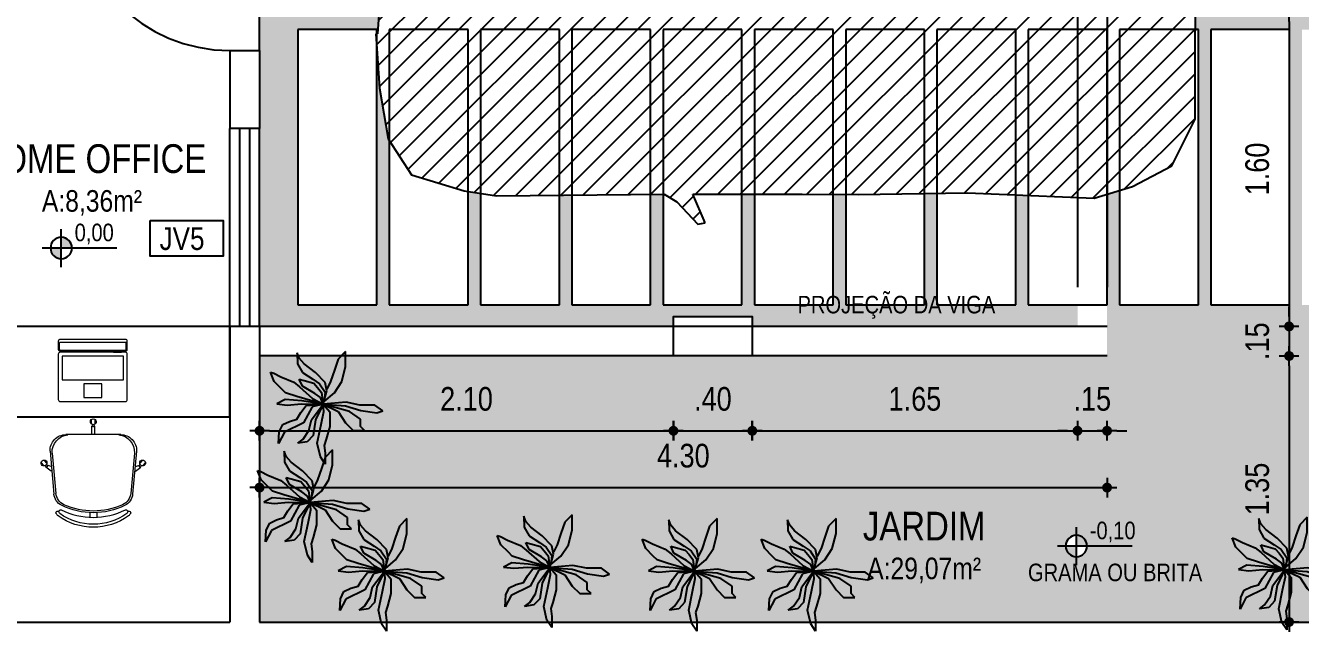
# Model space of a CAD drawing. Header units: millimetres. Extents: x 3955 to 10567, y -112 to 1797.
# Drawn here: x 5277.78 to 5284.25, y 912.39 to 915.49 of the extents above; entities that cross this region are included whole.
import ezdxf
from ezdxf.enums import TextEntityAlignment as Align

# ---------------------------------------------------------------- set-up
doc = ezdxf.new("R2010")
doc.units = ezdxf.units.MM
doc.header["$LTSCALE"] = 20
doc.linetypes.add('DASHDOT2', pattern=[0.5, 0.25, -0.125, 0, -0.125])
doc.linetypes.add('HIDDEN2', pattern=[0.1875, 0.125, -0.0625])
for name, color, linetype in [('COTA', 7, 'Continuous'), ('DIVERSOS', 1, 'Continuous'), ('E-hatch', 8, 'Continuous'), ('E-txt-g', 3, 'Continuous'), ('LAYER1', 2, 'Continuous'), ('LAYER7', 4, 'Continuous'), ('PAREDE', 5, 'Continuous'), ('pergolado', 8, 'Continuous'), ('URBANIZACAO', 20, 'Continuous')]:
    doc.layers.add(name, color=color, linetype=linetype)
doc.layers.add('E-Lay-9', color=9, linetype='Continuous', lineweight=9)
doc.layers.add('E-Txt-W', color=7, linetype='Continuous', lineweight=20)
doc.styles.add('F2', font='ARIALN.TTF')
doc.styles.add('REG60', font='romans.shx', dxfattribs={"width": 0.8, "height": 0.15})
doc.styles.add('REG80', font='romans.shx', dxfattribs={"width": 0.8, "height": 0.2})
doc.dimstyles.new('ARQUITETURA', dxfattribs={"dimtxt": 0.11, "dimasz": 0.05, "dimexe": 0.1, "dimexo": 0, "dimgap": 0.1, "dimtad": 1, "dimzin": 5, "dimdsep": 46, "dimtxsty": 'F2', "dimblk": 'COTA', "dimcen": 0, "dimse1": 1, "dimse2": 1, "dimadec": 0, "dimazin": 0, "dimtfac": 2, "dimtix": 1, "dimtmove": 2, "dimatfit": 3, "dimldrblk": 'COTA', "dimfxl": 1, "dimtolj": 1, "dimtzin": 5, "dimarcsym": 0})
pattern_1 = [(270, (0, -94.037495), (0.0898025, -0.0898025), [0.0238125, -0.1557925]), (225, (0, -94.0375), (0.0898025612, -0.0898025612), [0.0238125, -0.1031875]), (315, (0, -94.0375), (0.0898025612, 0.0898025612), [0.0238125, -0.1031875])]

# ---------------------------------------------------------------- blocks, each defined once
blk = doc.blocks.new('COTA')
at = {"layer": 'COTA'}
for p, q in [((-1, 0), (1, 0)), ((0, 1), (0, -1))]:
    blk.add_line(p, q, dxfattribs=at)
at = {"layer": 'COTA', "const_width": 0.5}
blk.add_lwpolyline([(-0.25, 0, 1), (0.25, 0, 1)], format="xyb", close=True, dxfattribs=at)
blk = doc.blocks.new('*D517')
at = {"color": 0, "lineweight": -2}
blk.add_line((5283.3158, 919.6414), (5285.5658, 919.6414), dxfattribs=at)
at = {"color": 0, "lineweight": -2, "xscale": 0.05, "yscale": 0.05, "zscale": 0.05, "rotation": 180}
blk.add_blockref('COTA', (5283.2658, 919.6414), dxfattribs=at)
at = {"color": 0, "lineweight": -2, "xscale": 0.05, "yscale": 0.05, "zscale": 0.05}
blk.add_blockref('COTA', (5285.6158, 919.6414), dxfattribs=at)
at = {"color": 0, "insert": (5284.4408, 919.8027), "char_height": 0.12, "attachment_point": 5, "style": 'F2'}
blk.add_mtext('\\A1;2.35', dxfattribs=at)
blk = doc.blocks.new('TXT-AMB75')
at = {"layer": 'E-txt-g', "style": 'REG80', "width": 0.8, "flags": 8}
blk.add_attdef('TXT', text='', height=0.2, dxfattribs=at).set_placement((0.0055, 0.2964), align=Align.CENTER)
at = {"layer": 'E-Txt-W', "style": 'REG60', "width": 0.8, "flags": 8}
blk.add_attdef('TXT', text='', height=0.15, dxfattribs=at).set_placement((0.0055, 0.0271), align=Align.CENTER)
blk = doc.blocks.new('NIVEL')
at = {"layer": 'DIVERSOS'}
h = blk.add_hatch(color=7, dxfattribs=at)
h.paths.add_polyline_path([(0, 0.137, 0.414214), (-0.137, 0), (0, 0)])
h.paths.add_polyline_path([(0, 0), (0, -0.137, 0.414214), (0.137, 0)])
at = {"layer": 'DIVERSOS', "color": 7}
for p, q in [((0, 0.242), (0, -0.242)), ((0.709, 0), (-0.242, 0))]:
    blk.add_line(p, q, dxfattribs=at)
blk.add_circle((0, 0), 0.137, dxfattribs=at)
blk = doc.blocks.new('*D582')
at = {"color": 0, "lineweight": -2}
blk.add_line((5284.1894, 915.5082), (5284.1894, 914.0102), dxfattribs=at)
at = {"color": 0, "lineweight": -2, "xscale": 0.05, "yscale": 0.05, "zscale": 0.05}
for p, rotation in [((5284.1894, 915.5582), 90), ((5284.1894, 913.9602), 270)]:
    blk.add_blockref('COTA', p, dxfattribs=dict(at, rotation=rotation))
at = {"color": 0, "insert": (5284.0281, 914.7592), "char_height": 0.12, "attachment_point": 5, "rotation": 90, "style": 'F2'}
blk.add_mtext('\\A1;1.60', dxfattribs=at)
blk = doc.blocks.new('*D583')
at = {"color": 0, "lineweight": -2}
for p, q in [((5284.1894, 914.0102), (5284.1894, 914.0602)), ((5284.1894, 913.9602), (5284.1894, 913.8102)), ((5284.1894, 913.7602), (5284.1894, 913.7102))]:
    blk.add_line(p, q, dxfattribs=at)
at = {"color": 0, "lineweight": -2, "xscale": 0.05, "yscale": 0.05, "zscale": 0.05}
for p, rotation in [((5284.1894, 913.9602), 270), ((5284.1894, 913.8102), 90)]:
    blk.add_blockref('COTA', p, dxfattribs=dict(at, rotation=rotation))
at = {"color": 0, "insert": (5284.0281, 913.8852), "char_height": 0.12, "attachment_point": 5, "rotation": 90, "style": 'F2'}
blk.add_mtext('\\A1;.15', dxfattribs=at)
blk = doc.blocks.new('*D584')
at = {"color": 0, "lineweight": -2}
blk.add_line((5284.1894, 913.7602), (5284.1894, 912.5102), dxfattribs=at)
at = {"color": 0, "lineweight": -2, "xscale": 0.05, "yscale": 0.05, "zscale": 0.05}
for p, rotation in [((5284.1894, 913.8102), 90), ((5284.1894, 912.4602), 270)]:
    blk.add_blockref('COTA', p, dxfattribs=dict(at, rotation=rotation))
at = {"color": 0, "insert": (5284.0281, 913.1352), "char_height": 0.12, "attachment_point": 5, "rotation": 90, "style": 'F2'}
blk.add_mtext('\\A1;1.35', dxfattribs=at)
blk = doc.blocks.new('*D585')
at = {"color": 0, "lineweight": -2}
blk.add_line((5279.0158, 913.4306), (5281.0158, 913.4306), dxfattribs=at)
at = {"color": 0, "lineweight": -2, "xscale": 0.05, "yscale": 0.05, "zscale": 0.05, "rotation": 180}
blk.add_blockref('COTA', (5278.9658, 913.4306), dxfattribs=at)
at = {"color": 0, "lineweight": -2, "xscale": 0.05, "yscale": 0.05, "zscale": 0.05}
blk.add_blockref('COTA', (5281.0658, 913.4306), dxfattribs=at)
at = {"color": 0, "insert": (5280.0158, 913.5918), "char_height": 0.12, "attachment_point": 5, "style": 'F2'}
blk.add_mtext('\\A1;2.10', dxfattribs=at)
blk = doc.blocks.new('*D586')
at = {"color": 0, "lineweight": -2}
blk.add_line((5281.1158, 913.4306), (5281.4158, 913.4306), dxfattribs=at)
at = {"color": 0, "lineweight": -2, "xscale": 0.05, "yscale": 0.05, "zscale": 0.05, "rotation": 180}
blk.add_blockref('COTA', (5281.0658, 913.4306), dxfattribs=at)
at = {"color": 0, "lineweight": -2, "xscale": 0.05, "yscale": 0.05, "zscale": 0.05}
blk.add_blockref('COTA', (5281.4658, 913.4306), dxfattribs=at)
at = {"color": 0, "insert": (5281.2658, 913.5918), "char_height": 0.12, "attachment_point": 5, "style": 'F2'}
blk.add_mtext('\\A1;.40', dxfattribs=at)
blk = doc.blocks.new('*D587')
at = {"color": 0, "lineweight": -2}
blk.add_line((5281.5158, 913.4306), (5283.0658, 913.4306), dxfattribs=at)
at = {"color": 0, "lineweight": -2, "xscale": 0.05, "yscale": 0.05, "zscale": 0.05, "rotation": 180}
blk.add_blockref('COTA', (5281.4658, 913.4306), dxfattribs=at)
at = {"color": 0, "lineweight": -2, "xscale": 0.05, "yscale": 0.05, "zscale": 0.05}
blk.add_blockref('COTA', (5283.1158, 913.4306), dxfattribs=at)
at = {"color": 0, "insert": (5282.2908, 913.5918), "char_height": 0.12, "attachment_point": 5, "style": 'F2'}
blk.add_mtext('\\A1;1.65', dxfattribs=at)
blk = doc.blocks.new('*D588')
at = {"color": 0, "lineweight": -2}
for p, q in [((5283.0658, 913.4306), (5283.0158, 913.4306)), ((5283.1158, 913.4306), (5283.2658, 913.4306)), ((5283.3158, 913.4306), (5283.3658, 913.4306))]:
    blk.add_line(p, q, dxfattribs=at)
at = {"color": 0, "lineweight": -2, "xscale": 0.05, "yscale": 0.05, "zscale": 0.05}
blk.add_blockref('COTA', (5283.1158, 913.4306), dxfattribs=at)
at = {"color": 0, "lineweight": -2, "xscale": 0.05, "yscale": 0.05, "zscale": 0.05, "rotation": 180}
blk.add_blockref('COTA', (5283.2658, 913.4306), dxfattribs=at)
at = {"color": 0, "insert": (5283.1908, 913.5918), "char_height": 0.12, "attachment_point": 5, "style": 'F2'}
blk.add_mtext('\\A1;.15', dxfattribs=at)
blk = doc.blocks.new('*D497')
at = {"color": 0, "lineweight": -2}
blk.add_line((5279.0158, 913.1424), (5283.2158, 913.1424), dxfattribs=at)
at = {"color": 0, "lineweight": -2, "xscale": 0.05, "yscale": 0.05, "zscale": 0.05, "rotation": 180}
blk.add_blockref('COTA', (5278.9658, 913.1424), dxfattribs=at)
at = {"color": 0, "lineweight": -2, "xscale": 0.05, "yscale": 0.05, "zscale": 0.05}
blk.add_blockref('COTA', (5283.2658, 913.1424), dxfattribs=at)
at = {"color": 0, "insert": (5281.1158, 913.3037), "char_height": 0.12, "attachment_point": 5, "style": 'F2'}
blk.add_mtext('\\A1;4.30', dxfattribs=at)
blk = doc.blocks.new('Notebook')
at = {"layer": 'E-Lay-9', "color": 8}
for p, q in [((-0.175, 0.305), (-0.175, 0.3)), ((-0.175, 0.3), (-0.175, 0.265)), ((0.165, 0.315), (-0.165, 0.315)), ((0.175, 0.3), (0.175, 0.305)), ((0.175, 0.265), (0.175, 0.3)), ((-0.165, 0.255), (0.165, 0.255))]:
    blk.add_line(p, q, dxfattribs=at)
for points in [[(-0.165, 0.26), (0.165, 0.26, 0.414214), (0.17, 0.265), (0.17, 0.295, 0.414214), (0.165, 0.3), (-0.165, 0.3, 0.414214), (-0.17, 0.295), (-0.17, 0.265, 0.414214)], [(-0.165, 0), (0.165, 0, 0.414214), (0.175, 0.01), (0.175, 0.24, 0.414214), (0.165, 0.25), (-0.165, 0.25, 0.414214), (-0.175, 0.24), (-0.175, 0.01, 0.414214)]]:
    blk.add_lwpolyline(points, format="xyb", close=True, dxfattribs=at)
for points in [[(-0.155, 0.11), (0.155, 0.11), (0.155, 0.23), (-0.155, 0.23)], [(-0.105, 0.25), (-0.145, 0.25), (-0.145, 0.255), (-0.105, 0.255)], [(0.105, 0.25), (0.145, 0.25), (0.145, 0.255), (0.105, 0.255)], [(-0.045, 0.02), (0.045, 0.02), (0.045, 0.09), (-0.045, 0.09)]]:
    blk.add_lwpolyline(points, close=True, dxfattribs=at)
for centre, start, end in [((-0.165, 0.305), 90, 180), ((-0.165, 0.265), 180, 270), ((0.165, 0.305), 0, 90), ((0.165, 0.265), 270, 360)]:
    blk.add_arc(centre, 0.01, start, end, dxfattribs=at)
blk = doc.blocks.new('Cadeira')
at = {"layer": 'E-Lay-9', "color": 8}
for p, q in [((-0.0093, 0.0535), (-0.0093, 0.0769)), ((0.0096, 0.0535), (0.0096, 0.0769)), ((-0.1393, 0), (0.1393, 0)), ((-0.0075, 0), (-0.0075, 0.0425)), ((-0.0075, 0.0425), (-0.0056, 0.0425)), ((0.0056, 0.0425), (0.0075, 0.0425)), ((0.0075, 0), (0.0075, 0.0425)), ((-0.2355, -0.1467), (-0.2505, -0.1288)), ((-0.2192, -0.0836), (-0.1996, -0.3023)), ((-0.2087, -0.0936), (-0.1898, -0.2982)), ((0.2087, -0.0936), (0.1898, -0.2982)), ((0.2192, -0.0836), (0.1996, -0.3023)), ((0.2355, -0.1467), (0.2505, -0.1288)), ((-0.25, -0.1588), (-0.265, -0.1409)), ((-0.2398, -0.1647), (-0.2413, -0.1659)), ((-0.2133, -0.1847), (-0.2413, -0.1659)), ((-0.2298, -0.1563), (-0.2313, -0.1575)), ((-0.2144, -0.1618), (-0.2298, -0.1563)), ((0.2133, -0.1847), (0.2413, -0.1659)), ((0.2144, -0.1618), (0.2298, -0.1563)), ((0.2298, -0.1563), (0.2313, -0.1575)), ((0.2398, -0.1647), (0.2413, -0.1659)), ((0.25, -0.1588), (0.265, -0.1409)), ((-0.0175, -0.3961), (-0.0175, -0.4196)), ((0.0175, -0.3961), (0.0175, -0.4196))]:
    blk.add_line(p, q, dxfattribs=at)
blk.add_lwpolyline([(0.1631, -0.3812, -0.237888), (-0.1631, -0.3812, 0.605717), (-0.1738, -0.3953, 0.122717), (-0.17, -0.4, 0.323529), (0.17, -0.4, 0.122717), (0.1738, -0.3953, 0.605717)], format="xyb", close=True, dxfattribs=at)
for centre in [(0, 0.0466), (-0.2382, -0.1579), (0.2382, -0.1579)]:
    blk.add_circle(centre, 0.005, dxfattribs=at)
for centre, radius, start, end in [((0.0001, 0.0652), 0.015, 281.63338, 257.45365), ((-0.1393, -0.08), 0.08, 90, 182.56924), ((0, 0.0475), 0.0075, 221.81031, 318.18969), ((0.1393, -0.08), 0.08, 357.43076, 90), ((-0.1202, -0.0886), 0.0887, 95.59249, 183.25223), ((0.1202, -0.0886), 0.0887, 356.74777, 84.40751), ((-0.2502, -0.1438), 0.015, 322.54635, 298.36662), ((0.2502, -0.1438), 0.015, 241.63338, 217.45365), ((-0.2388, -0.1573), 0.0075, 261.81031, 358.18969), ((0.2388, -0.1573), 0.0075, 181.81031, 278.18969), ((-0.1299, -0.296), 0.07, 185.12125, 243.60471), ((-0.1201, -0.2918), 0.07, 185.2999, 245.73609), ((0.1201, -0.2918), 0.07, 294.26391, 354.7001), ((0.1299, -0.296), 0.07, 296.39529, 354.87875), ((0, -0.0343), 0.3622, 243.60471, 296.39529), ((0, -0.0254), 0.3622, 245.73609, 294.26391), ((-0.1819, -0.3961), 0.00782, 29.81088, 225.32554), ((-0.1625, -0.39), 0.0275, 205.14546, 233.45713), ((0, -0.1648), 0.3052, 234.12379, 305.87621), ((-0.1625, -0.39), 0.0125, 205.14546, 233.1301), ((0.1819, -0.3961), 0.00782, 314.67446, 150.18912), ((0.1625, -0.39), 0.0275, 306.54287, 334.85454)]:
    blk.add_arc(centre, radius, start, end, dxfattribs=at)
blk = doc.blocks.new('vegetação01')
at = {"color": 8}
for p, q in [((-0.0381, 0.2778), (-0.0539, 0.2083)), ((-0.0136, 0.3153), (-0.0381, 0.2778)), ((-0.0189, 0.2195), (-0.0136, 0.259)), ((-0.0136, 0.259), (-0.0136, 0.3153)), ((-0.2204, 0.152), (-0.2502, 0.2102)), ((-0.2502, 0.2102), (-0.2467, 0.1501)), ((-0.1048, 0.2008), (-0.1521, 0.2083)), ((-0.1521, 0.2083), (-0.1258, 0.1877)), ((-0.0749, 0.1689), (-0.1048, 0.2008)), ((-0.0539, 0.2083), (-0.0346, 0.1144)), ((-0.0083, 0.1877), (-0.0189, 0.2195)), ((-0.2467, 0.1501), (-0.2292, 0.1144)), ((-0.124, 0.105), (-0.2204, 0.152)), ((-0.1258, 0.1877), (-0.096, 0.1444)), ((-0.096, 0.1444), (-0.0837, 0.09)), ((-0.0627, 0.09), (-0.0749, 0.1689)), ((0.0092, 0.1238), (-0.0083, 0.1877)), ((0.0901, 0.1052), (0.1282, 0.1433)), ((0.1282, 0.1433), (0.1853, 0.1433)), ((0.1853, 0.1433), (0.1663, 0.1242)), ((-0.2292, 0.1144), (-0.1941, 0.0975)), ((-0.1941, 0.0975), (-0.1573, 0.0863)), ((-0.1573, 0.0863), (-0.1363, 0.0524)), ((-0.0802, 0.0243), (-0.124, 0.105)), ((-0.0837, 0.09), (-0.0242, 0.0099)), ((-0.0242, 0.0099), (-0.0627, 0.09)), ((-0.0346, 0.1144), (-0.0206, 0.0468)), ((0.0092, 0.0487), (0.0092, 0.1238)), ((0.052, 0.048), (0.0901, 0.1052)), ((0.1663, 0.0861), (0.1091, 0.048)), ((0.1663, 0.1242), (0.1663, 0.0861)), ((-0.259, 0.0092), (-0.2064, 0.0149)), ((-0.2169, -0.0132), (-0.259, 0.0092)), ((-0.2064, 0.0149), (-0.1345, 0.0092)), ((-0.0242, 0.0099), (-0.1576, -0.0282)), ((-0.1363, 0.0524), (-0.11, 0.0168)), ((-0.1345, 0.0092), (-0.0242, 0.0099)), ((-0.0242, 0.0099), (-0.1328, -0.0057)), ((-0.11, 0.0168), (-0.0242, 0.0099)), ((-0.0242, 0.0099), (-0.0802, 0.0243)), ((-0.0784, -0.0189), (-0.0242, 0.0099)), ((-0.0242, 0.0099), (-0.0381, -0.0226)), ((-0.0329, -0.0489), (-0.0242, 0.0099)), ((-0.0242, 0.0099), (0.0092, 0.0487)), ((-0.0242, 0.0099), (0.052, 0.048)), ((0.1091, 0.048), (-0.0242, 0.0099)), ((-0.0206, 0.0468), (-0.0242, 0.0099)), ((-0.0242, 0.0099), (0.0898, 0.0186)), ((-0.0242, 0.0099), (-0.0048, -0.0565)), ((0.0933, -0.0001), (-0.0242, 0.0099)), ((0.0898, 0.0186), (0.1669, 0.0431)), ((0.1616, 0.0149), (0.0933, -0.0001)), ((0.2387, 0.0149), (0.1616, 0.0149)), ((0.1669, 0.0431), (0.2493, 0.0543)), ((0.279, 0.0449), (0.2387, 0.0149)), ((0.2493, 0.0543), (0.279, 0.0449)), ((-0.2147, -0.0472), (-0.2338, -0.0663)), ((-0.1328, -0.0057), (-0.2169, -0.0132)), ((-0.1576, -0.0282), (-0.2147, -0.0472)), ((-0.1433, -0.0771), (-0.0784, -0.0189)), ((-0.0662, -0.0433), (-0.1293, -0.0809)), ((-0.0381, -0.0226), (-0.0662, -0.0433)), ((-0.0522, -0.0734), (-0.0329, -0.0489)), ((-0.0416, -0.0921), (-0.0136, -0.0508)), ((-0.0136, -0.0508), (-0.0189, -0.0039)), ((-0.0189, -0.0039), (0.0329, -0.0472)), ((-0.0048, -0.0565), (-0.0136, -0.0996)), ((0.0329, -0.0472), (0.071, -0.1044)), ((-0.2719, -0.1044), (-0.2905, -0.1522)), ((-0.2747, -0.1466), (-0.2379, -0.1278)), ((-0.2338, -0.0663), (-0.2719, -0.1044)), ((-0.2379, -0.1278), (-0.1731, -0.1015)), ((-0.1731, -0.1015), (-0.1433, -0.0771)), ((-0.1293, -0.0809), (-0.1451, -0.1165)), ((-0.1451, -0.1165), (-0.1205, -0.109)), ((-0.1293, -0.1503), (-0.0767, -0.1165)), ((-0.1205, -0.109), (-0.0715, -0.0959)), ((-0.0767, -0.1165), (-0.0416, -0.0921)), ((-0.0715, -0.0959), (-0.0522, -0.0734)), ((-0.0136, -0.0996), (-0.0627, -0.1503)), ((0.0139, -0.1044), (-0.0052, -0.0663)), ((0.0329, -0.1615), (0.0139, -0.1044)), ((0.071, -0.1044), (0.0901, -0.1806)), ((-0.2905, -0.1522), (-0.2747, -0.1466)), ((-0.1556, -0.2498), (-0.1538, -0.1935)), ((-0.1538, -0.1935), (-0.1293, -0.1503)), ((-0.1205, -0.1935), (-0.1451, -0.2235)), ((-0.0627, -0.1503), (-0.1205, -0.1935)), ((0.052, -0.2187), (0.0329, -0.1615)), ((0.0901, -0.1806), (0.0901, -0.2568)), ((-0.1451, -0.2235), (-0.1556, -0.2498)), ((0.0901, -0.2568), (0.052, -0.2187))]:
    blk.add_line(p, q, dxfattribs=at)

msp = doc.modelspace()

# ---------------------------------------------------------------- hatches: boundary and pattern name
at = {"layer": 'E-hatch'}
h = msp.add_hatch(dxfattribs=at)
h.set_pattern_fill('GRASS', color=256, scale=0.005, angle=180, style=0)
h.set_pattern_definition(pattern_1)
edge = h.paths.add_edge_path()
edge.add_line((5284.192, 917.4693), (5283.792, 917.4693))
edge.add_line((5283.792, 917.4693), (5283.792, 917.7469))
edge.add_ellipse((5283.6942, 918.1291), major_axis=(0, 0.4392), ratio=0.447637, start_angle=204.18767, end_angle=209.82904, ccw=False)
edge.add_ellipse((5283.6942, 918.1291), major_axis=(0, 0.4392), ratio=0.447637, start_angle=196.77679, end_angle=204.18767, ccw=False)
edge.add_line((5283.7509, 917.7086), (5283.7509, 917.6292))
edge.add_line((5283.7509, 917.6292), (5283.7455, 917.4377))
edge.add_line((5283.7455, 917.4377), (5283.7346, 917.297))
edge.add_line((5283.7346, 917.297), (5283.7204, 917.1671))
edge.add_line((5283.7204, 917.1671), (5283.7031, 917.1222))
edge.add_line((5283.7031, 917.1222), (5283.7289, 917.1222))
edge.add_line((5283.7289, 917.1222), (5283.7289, 915.7253))
edge.add_line((5283.7289, 915.7253), (5283.7185, 915.7253))
edge.add_line((5283.7185, 915.7253), (5283.7137, 915.4663))
edge.add_line((5283.7137, 915.4663), (5283.7289, 915.4663))
edge.add_line((5283.7289, 915.4663), (5283.7289, 914.0694))
edge.add_line((5283.7289, 914.0694), (5283.3289, 914.0694))
edge.add_line((5283.3289, 914.0694), (5283.3289, 914.6497))
edge.add_line((5283.3289, 914.6497), (5283.2658, 914.6303))
edge.add_line((5283.2658, 914.6303), (5283.2658, 914.0694))
edge.add_line((5283.2658, 914.0694), (5283.2658, 913.8102))
edge.add_line((5283.2658, 913.8102), (5278.9658, 913.8102))
edge.add_line((5278.9658, 913.8102), (5278.9658, 912.4602))
edge.add_line((5278.9658, 912.4602), (5285.6158, 912.4602))
edge.add_line((5285.6158, 912.4602), (5285.6158, 914.6602))
edge.add_line((5285.6158, 914.6602), (5285.6158, 919.1602))
edge.add_line((5285.6158, 919.1602), (5283.2674, 919.1602))
edge.add_line((5283.2674, 919.1602), (5283.2672, 918.7645))
edge.add_line((5283.2672, 918.7645), (5283.3289, 918.7604))
edge.add_line((5283.3289, 918.7604), (5283.3289, 918.8661))
edge.add_line((5283.3289, 918.8661), (5283.7289, 918.8661))
edge.add_line((5283.7289, 918.8661), (5283.7289, 918.5615))
edge.add_ellipse((5283.6942, 918.1291), major_axis=(0, 0.4392), ratio=0.447637, start_angle=335.81233, end_angle=349.83489, ccw=False)
edge.add_line((5283.792, 918.5153), (5283.792, 918.8661))
edge.add_line((5283.792, 918.8661), (5284.192, 918.8661))
edge.add_line((5284.192, 918.8661), (5284.192, 917.4693))
h.paths.add_polyline_path([(5285.1182, 917.1222), (5285.1182, 915.7253), (5284.7182, 915.7253), (5284.7182, 917.1222)], flags=16)
h.paths.add_polyline_path([(5284.7182, 917.4693), (5284.7182, 918.8661), (5285.1182, 918.8661), (5285.1182, 917.4693)], flags=16)
h.paths.add_polyline_path([(5284.6551, 917.1222), (5284.6551, 915.7253), (5284.2551, 915.7253), (5284.2551, 917.1222)], flags=16)
h.paths.add_polyline_path([(5284.6551, 917.4693), (5284.2551, 917.4693), (5284.2551, 918.8661), (5284.6551, 918.8661)], flags=16)
h.paths.add_polyline_path([(5285.1813, 917.1222), (5285.4792, 917.1222), (5285.4792, 917.4693), (5285.1813, 917.4693), (5285.1813, 918.8661), (5285.5813, 918.8661), (5285.5813, 917.4693), (5285.5292, 917.4693), (5285.5292, 917.1222), (5285.5813, 917.1222), (5285.5813, 916.202), (5285.6017, 916.202), (5285.6017, 913.952), (5285.5517, 913.952), (5285.5517, 914.0694), (5285.1813, 914.0694), (5285.1813, 915.4663), (5285.4792, 915.4663), (5285.4792, 915.7253), (5285.1813, 915.7253)], flags=16)
h.paths.add_polyline_path([(5284.192, 917.1222), (5284.192, 915.7253), (5283.792, 915.7253), (5283.792, 917.1222)], flags=16)
h.paths.add_polyline_path([(5285.1182, 915.4663), (5285.1182, 914.0694), (5284.7182, 914.0694), (5284.7182, 915.4663)], flags=16)
h.paths.add_polyline_path([(5284.6551, 915.4663), (5284.6551, 914.0694), (5284.2551, 914.0694), (5284.2551, 915.4663)], flags=16)
h.paths.add_polyline_path([(5284.192, 915.4663), (5284.192, 914.0694), (5283.792, 914.0694), (5283.792, 915.4663)], flags=16)
h.paths.add_polyline_path([(5283.1648, 912.8458, -1), (5283.0552, 912.8458, -1)], flags=16)
h.paths.add_polyline_path([(5285.7658, 914.0602), (5286.0658, 914.0602), (5286.0658, 914.5102), (5285.7658, 914.5102)])
h.paths.add_polyline_path([(5286.0658, 919.1602), (5285.7658, 919.1602), (5285.6158, 919.1602), (5285.6158, 914.6602), (5286.0658, 914.6602)])
h.paths.add_polyline_path([(5285.7658, 912.4602), (5286.0658, 912.4602), (5286.0658, 913.9102), (5285.7658, 913.9102)])
h.paths.add_polyline_path([(5279.1609, 915.4663), (5279.5662, 915.4663), (5279.5725, 915.5599), (5278.9658, 915.5602), (5278.9658, 915.3602), (5278.9658, 915.0102), (5278.9658, 914.855), (5278.9658, 913.9602), (5281.0658, 913.9602), (5281.0658, 914.0102), (5281.4658, 914.0102), (5281.4658, 913.9602), (5283.1158, 913.9602), (5283.1158, 914.0694), (5282.8658, 914.0694), (5282.8658, 914.6249), (5282.8027, 914.6277), (5282.8027, 914.0694), (5282.4027, 914.0694), (5282.4027, 914.636), (5282.3396, 914.6351), (5282.3396, 914.0694), (5281.9396, 914.0694), (5281.9396, 914.6301), (5281.8765, 914.6303), (5281.8765, 914.0694), (5281.4765, 914.0694), (5281.4765, 914.6312), (5281.4133, 914.6314), (5281.4133, 914.0694), (5281.0133, 914.0694), (5281.0133, 914.6306), (5280.9502, 914.6301), (5280.9502, 914.0694), (5280.5502, 914.0694), (5280.5502, 914.6267), (5280.4871, 914.6262), (5280.4871, 914.0694), (5280.0871, 914.0694), (5280.0871, 914.6356), (5280.024, 914.6452), (5280.024, 914.0694), (5279.624, 914.0694), (5279.624, 914.9037), (5279.6184, 914.9125), (5279.574, 915.1688), (5279.5609, 915.3622), (5279.5609, 914.0694), (5279.1609, 914.0694)], flags=17)
h.paths.add_polyline_path([(5282.0437, 912.8234), (5282.7394, 912.8234), (5282.7394, 913.0458), (5282.0437, 913.0458)], flags=24)
h.paths.add_polyline_path([(5282.0697, 912.6121), (5282.7135, 912.6121), (5282.7135, 912.8093), (5282.0697, 912.8093)], flags=24)
h.paths.add_polyline_path([(5284.1523, 919.1061), (5284.1523, 919.3572), (5283.9025, 919.3572), (5283.9025, 919.1061)], flags=9)
h.paths.add_polyline_path([(5284.1523, 917.1961), (5284.1523, 917.5236), (5283.9025, 917.5236), (5283.9025, 917.1961)], flags=24)
h.paths.add_polyline_path([(5284.1523, 914.5914), (5284.1523, 914.919), (5283.9025, 914.919), (5283.9025, 914.5914)], flags=8)
h.paths.add_polyline_path([(5284.1523, 913.7561), (5284.1523, 914.0072), (5283.9025, 914.0072), (5283.9025, 913.7561)], flags=24)
h.paths.add_polyline_path([(5284.1523, 912.9669), (5284.1523, 913.2944), (5283.9025, 913.2944), (5283.9025, 912.9669)], flags=24)
h.paths.add_polyline_path([(5279.8534, 913.4676), (5280.181, 913.4676), (5280.181, 913.7174), (5279.8534, 913.7174)], flags=24)
h.paths.add_polyline_path([(5281.1372, 913.4676), (5281.3884, 913.4676), (5281.3884, 913.7174), (5281.1372, 913.7174)], flags=24)
h.paths.add_polyline_path([(5282.1225, 913.4676), (5282.45, 913.4676), (5282.45, 913.7174), (5282.1225, 913.7174)], flags=24)
h.paths.add_polyline_path([(5283.0617, 913.4676), (5283.3128, 913.4676), (5283.3128, 913.7174), (5283.0617, 913.7174)], flags=24)
h.paths.add_polyline_path([(5280.9546, 913.1794), (5281.2822, 913.1794), (5281.2822, 913.4292), (5280.9546, 913.4292)], flags=24)
h.paths.add_polyline_path([(5282.8415, 912.6429), (5283.7721, 912.6429), (5283.7721, 912.7811), (5282.8415, 912.7811)], flags=24)
h.paths.add_polyline_path([(5283.1513, 912.836), (5283.4373, 912.836), (5283.4373, 912.9966), (5283.1513, 912.9966)], flags=24)
h = msp.add_hatch(dxfattribs=at)
h.set_pattern_fill('_USER', color=8, scale=0.08, angle=45, style=0, pattern_type=0)
h.set_pattern_definition([(45, (0, -94.037495), (-0.0565685425, 0.0565685425), [])])
h.paths.add_polyline_path([(5283.7214, 915.8781), (5283.6045, 916.1145), (5283.4037, 916.2198), (5283.2104, 916.2794), (5282.5676, 916.2514), (5282.0121, 916.2597), (5281.7277, 916.259), (5281.1733, 916.2578), (5281.2367, 916.4034), (5281.1985, 916.4112), (5281.0919, 916.2978), (5281.0275, 916.2591), (5280.1767, 916.2662), (5280.0131, 916.2415), (5279.7461, 916.161), (5279.6277, 915.9772), (5279.5833, 915.721), (5279.5647, 915.4448), (5279.5554, 915.4449), (5279.574, 915.1688), (5279.6184, 914.9125), (5279.7367, 914.7287), (5280.0038, 914.6482), (5280.1673, 914.6235), (5281.0182, 914.6306), (5281.0825, 914.5919), (5281.1892, 914.4785), (5281.2273, 914.4863), (5281.1639, 914.6319), (5281.7183, 914.6307), (5282.0028, 914.63), (5282.5582, 914.6383), (5283.2011, 914.6103), (5283.3944, 914.67), (5283.5952, 914.7752), (5283.712, 915.0117), (5283.7125, 915.4015)])
h = msp.add_hatch(dxfattribs=at)
h.set_pattern_fill('GRASS', color=256, scale=0.005, angle=180, style=0)
h.set_pattern_definition(pattern_1)
h.paths.add_polyline_path([(5272.0262, 910.4352), (5284.1772, 910.4352, -0.02427), (5284.166, 910.6052), (5284.1658, 910.6052), (5284.1658, 910.6352), (5285.9158, 910.6352), (5285.9158, 912.3102), (5272.4658, 912.3102), (5272.4658, 911.3102), (5272.4358, 911.3102), (5272.4358, 911.3107, -0.435466), (5271.5658, 912.3102), (5261.2158, 912.3102), (5261.2158, 905.4602), (5285.9158, 905.4602), (5285.9158, 907.1352), (5284.1658, 907.1352), (5284.1658, 907.1652), (5284.1685, 907.1652, -0.022534), (5284.1929, 907.3352), (5272.0262, 907.3352), (5272.0262, 908.3359), (5272.7695, 908.3359), (5272.7695, 909.4344), (5272.0262, 909.4344)])
h.paths.add_polyline_path([(5268.7198, 908.5904, -1), (5268.6102, 908.5904, -1)], flags=16)
h.paths.add_polyline_path([(5272.4358, 911.3107), (5272.4358, 912.3102), (5271.5658, 912.3102, 0.435466)], flags=17)
h.paths.add_polyline_path([(5271.8398, 912.0682), (5271.8398, 912.2485), (5272.2105, 912.2485), (5272.2105, 912.0682)], flags=16)
h.paths.add_polyline_path([(5282.2119, 909.4344), (5282.2119, 908.3359), (5284.7269, 908.3359, -0.176763), (5285.9157, 908.8792, -0.206463), (5284.6405, 909.4344)], flags=17)
h.paths.add_polyline_path([(5284.6405, 909.4344, 0.206463), (5285.9157, 908.8792, -0.019694), (5286.0658, 908.8852), (5286.0658, 909.4344)])
h.paths.add_polyline_path([(5284.7269, 908.3359), (5286.0658, 908.3359), (5286.0658, 908.8852, -0.021384), (5285.9157, 908.8792, 0.176763)])
h.paths.add_polyline_path([(5285.6252, 908.5592), (5285.6252, 908.7394), (5285.9959, 908.7394), (5285.9959, 908.5592)], flags=16)
h.paths.add_polyline_path([(5286.0658, 910.4352), (5286.0658, 910.6352), (5285.9158, 910.6352), (5285.9158, 910.6052), (5284.166, 910.6052, 0.02427), (5284.1772, 910.4352)])
h.paths.add_polyline_path([(5285.9158, 907.1652), (5285.9158, 907.1352), (5286.0658, 907.1352), (5286.0658, 907.3352), (5284.1929, 907.3352, 0.022534), (5284.1685, 907.1652)])
h.paths.add_polyline_path([(5261.0225, 911.9977), (5261.2527, 911.9977), (5261.2527, 912.2267), (5261.0225, 912.2267)], flags=9)
h.paths.add_polyline_path([(5262.4915, 911.9977), (5262.7918, 911.9977), (5262.7918, 912.2267), (5262.4915, 912.2267)], flags=24)
h.paths.add_polyline_path([(5264.0225, 911.9977), (5264.2527, 911.9977), (5264.2527, 912.2267), (5264.0225, 912.2267)], flags=24)
h.paths.add_polyline_path([(5265.5662, 911.9977), (5265.8665, 911.9977), (5265.8665, 912.2267), (5265.5662, 912.2267)], flags=24)
h.paths.add_polyline_path([(5267.1725, 911.9977), (5267.4027, 911.9977), (5267.4027, 912.2267), (5267.1725, 912.2267)], flags=24)
h.paths.add_polyline_path([(5267.812, 911.9977), (5268.1123, 911.9977), (5268.1123, 912.2267), (5267.812, 912.2267)], flags=24)
h.paths.add_polyline_path([(5268.5225, 911.9977), (5268.7527, 911.9977), (5268.7527, 912.2267), (5268.5225, 912.2267)], flags=24)
h.paths.add_polyline_path([(5269.162, 911.9977), (5269.4623, 911.9977), (5269.4623, 912.2267), (5269.162, 912.2267)], flags=24)
h.paths.add_polyline_path([(5275.748, 911.9924), (5276.0756, 911.9924), (5276.0756, 912.2422), (5275.748, 912.2422)], flags=24)
h.paths.add_polyline_path([(5276.4117, 911.9924), (5276.6628, 911.9924), (5276.6628, 912.2422), (5276.4117, 912.2422)], flags=24)
h.paths.add_polyline_path([(5282.1274, 911.9924), (5282.455, 911.9924), (5282.455, 912.2422), (5282.1274, 912.2422)], flags=24)
h.paths.add_polyline_path([(5285.5617, 911.9924), (5285.8128, 911.9924), (5285.8128, 912.2422), (5285.5617, 912.2422)], flags=24)
h.paths.add_polyline_path([(5285.7872, 911.9924), (5286.0384, 911.9924), (5286.0384, 912.2422), (5285.7872, 912.2422)], flags=9)
h.paths.add_polyline_path([(5274.9051, 912.1384), (5274.9051, 912.3895), (5274.6553, 912.3895), (5274.6553, 912.1384)], flags=9)
h.paths.add_polyline_path([(5276.9863, 912.2561), (5276.9863, 912.5072), (5276.7365, 912.5072), (5276.7365, 912.2561)], flags=9)
h.paths.add_polyline_path([(5272.5225, 911.9977), (5272.7527, 911.9977), (5272.7527, 912.2267), (5272.5225, 912.2267)], flags=24)
h.paths.add_polyline_path([(5273.8034, 911.9924), (5274.131, 911.9924), (5274.131, 912.2422), (5273.8034, 912.2422)], flags=24)
h.paths.add_polyline_path([(5275.1617, 911.9924), (5275.4128, 911.9924), (5275.4128, 912.2422), (5275.1617, 912.2422)], flags=24)
h.paths.add_polyline_path([(5269.8617, 911.9924), (5270.1128, 911.9924), (5270.1128, 912.2422), (5269.8617, 912.2422)], flags=24)
h.paths.add_polyline_path([(5271.1534, 911.9924), (5271.481, 911.9924), (5271.481, 912.2422), (5271.1534, 912.2422)], flags=24)
h.paths.add_polyline_path([(5277.5534, 911.9924), (5277.881, 911.9924), (5277.881, 912.2422), (5277.5534, 912.2422)], flags=24)
h.paths.add_polyline_path([(5278.7617, 911.9924), (5279.0128, 911.9924), (5279.0128, 912.2422), (5278.7617, 912.2422)], flags=24)
h.paths.add_polyline_path([(5268.2829, 908.9253), (5269.3587, 908.9253), (5269.3587, 909.2008), (5268.2829, 909.2008)], flags=24)
h.paths.add_polyline_path([(5268.4641, 908.7204), (5269.1775, 908.7204), (5269.1775, 908.9176), (5268.4641, 908.9176)], flags=24)
h.paths.add_polyline_path([(5268.3965, 908.3874), (5269.3271, 908.3874), (5269.3271, 908.5257), (5268.3965, 908.5257)], flags=24)
h.paths.add_polyline_path([(5268.7063, 908.5806), (5268.9924, 908.5806), (5268.9924, 908.7411), (5268.7063, 908.7411)], flags=24)
h.paths.add_polyline_path([(5271.859, 912.0677), (5272.1604, 912.0677), (5272.1604, 912.2444), (5271.859, 912.2444)], flags=24)
h.paths.add_polyline_path([(5285.6449, 908.5611), (5285.9453, 908.5611), (5285.9453, 908.7349), (5285.6449, 908.7349)], flags=8)

# ---------------------------------------------------------------- linework, layer by layer
at = {"color": 6, "linetype": 'DASHDOT2'}
for p, q in [((5283.1158, 919.1602), (5283.1158, 913.8102)), ((5283.2658, 919.1602), (5283.2658, 913.8102)), ((5283.2658, 913.9602), (5278.9658, 913.9602)), ((5283.2658, 913.8102), (5278.9658, 913.8102))]:
    msp.add_line(p, q, dxfattribs=at)
at = {"color": 8}
for p, q in [((5278.9658, 915.3602), (5278.9658, 916.1602)), ((5278.8158, 913.9602), (5278.8158, 914.965)), ((5278.9658, 913.9602), (5278.9658, 914.965))]:
    msp.add_line(p, q, dxfattribs=at)
at = {"color": 7}
for p, q in [((5278.8658, 913.9602), (5278.8658, 914.965)), ((5278.9158, 913.9602), (5278.9158, 914.965))]:
    msp.add_line(p, q, dxfattribs=at)
at = {"color": 4, "linetype": 'HIDDEN2'}
msp.add_lwpolyline([(5279.5833, 915.721), (5279.5647, 915.4448), (5279.5554, 915.4449), (5279.574, 915.1688), (5279.6184, 914.9125), (5279.7367, 914.7287), (5280.0038, 914.6482), (5280.1673, 914.6235), (5281.0182, 914.6306), (5281.0825, 914.5919), (5281.1892, 914.4785), (5281.2273, 914.4863), (5281.1639, 914.6319), (5281.7183, 914.6307), (5282.0028, 914.63), (5282.5582, 914.6383), (5283.2011, 914.6103), (5283.3944, 914.67), (5283.5952, 914.7752), (5283.712, 915.0117), (5283.7125, 915.4015), (5283.7214, 915.8781)], dxfattribs=at)
at = {"color": 6}
msp.add_lwpolyline([(5278.4102, 914.4976), (5278.7809, 914.4976), (5278.7809, 914.3173), (5278.4102, 914.3173)], close=True, dxfattribs=at)
at = {"color": 8}
msp.add_lwpolyline([(5278.8158, 913.9602), (5277.4427, 913.9602), (5277.4427, 913.5007), (5278.8158, 913.5007)], close=True, dxfattribs=at)
at = {"color": 8, "linetype": 'HIDDEN2'}
msp.add_arc((5278.8158, 916.1602), 0.8, 180, 270, dxfattribs=at)
at = {"layer": 'PAREDE', "color": 5, "linetype": 'Continuous'}
for p, q in [((5278.8158, 915.3602), (5278.8158, 914.965)), ((5278.8158, 915.3602), (5278.9658, 915.3602)), ((5278.9658, 915.3602), (5278.9658, 914.965)), ((5278.9658, 915.3602), (5278.9658, 915.0102)), ((5278.9658, 914.965), (5278.8158, 914.965)), ((5278.8158, 913.9602), (5278.8158, 912.4602)), ((5278.9658, 913.9602), (5278.8158, 913.9602)), ((5278.9658, 913.9602), (5278.9658, 912.4602)), ((5276.6158, 912.4602), (5278.8158, 912.4602)), ((5278.9658, 912.4602), (5285.6158, 912.4602)), ((5282.4158, 912.4602), (5285.6158, 912.4602))]:
    msp.add_line(p, q, dxfattribs=at)
msp.add_lwpolyline([(5281.4658, 913.8102), (5281.0658, 913.8102), (5281.0658, 914.0102), (5281.4658, 914.0102)], close=True, dxfattribs=at)
at = {"layer": 'pergolado', "linetype": 'HIDDEN2'}
for points in [[(5279.5609, 914.0694), (5279.5609, 915.4663), (5279.1609, 915.4663), (5279.1609, 914.0694)], [(5280.024, 914.0694), (5280.024, 915.4663), (5279.624, 915.4663), (5279.624, 914.0694)], [(5280.4871, 914.0694), (5280.4871, 915.4663), (5280.0871, 915.4663), (5280.0871, 914.0694)], [(5280.9502, 914.0694), (5280.9502, 915.4663), (5280.5502, 915.4663), (5280.5502, 914.0694)], [(5281.4133, 914.0694), (5281.4133, 915.4663), (5281.0133, 915.4663), (5281.0133, 914.0694)], [(5281.8765, 914.0694), (5281.8765, 915.4663), (5281.4765, 915.4663), (5281.4765, 914.0694)], [(5282.3396, 914.0694), (5282.3396, 915.4663), (5281.9396, 915.4663), (5281.9396, 914.0694)], [(5282.8027, 914.0694), (5282.8027, 915.4663), (5282.4027, 915.4663), (5282.4027, 914.0694)], [(5283.2658, 914.0694), (5283.2658, 915.4663), (5282.8658, 915.4663), (5282.8658, 914.0694)], [(5283.7289, 914.0694), (5283.7289, 915.4663), (5283.3289, 915.4663), (5283.3289, 914.0694)], [(5284.192, 914.0694), (5284.192, 915.4663), (5283.792, 915.4663), (5283.792, 914.0694)]]:
    msp.add_lwpolyline(points, close=True, dxfattribs=at)

# ---------------------------------------------------------------- block references
ref = msp.add_blockref('TXT-AMB75', (5278.1115, 914.5227), dxfattribs=dict(xscale=0.7290000000000001, yscale=0.7290000000000001, zscale=0.7290000000000001))
ref.add_attrib('TXT', 'HOME OFFICE', dxfattribs={"layer": 'E-txt-g', "color": 2, "height": 0.1458, "style": 'F2'}).set_placement((5278.1155, 914.7388), align=Align.CENTER)
ref.add_attrib('TXT', 'A:8,36m²', dxfattribs={"layer": 'E-Txt-W', "height": 0.10935, "style": 'F2'}).set_placement((5278.1155, 914.5425), align=Align.CENTER)
msp.add_blockref('Notebook', (5278.1198, 913.5793))
ref = msp.add_blockref('TXT-AMB75', (5282.3336, 912.6579), dxfattribs=dict(xscale=0.7290000000000001, yscale=0.7290000000000001, zscale=0.7290000000000001))
ref.add_attrib('TXT', 'JARDIM', dxfattribs={"layer": 'E-txt-g', "color": 2, "height": 0.1458, "style": 'F2'}).set_placement((5282.3376, 912.874), align=Align.CENTER)
ref.add_attrib('TXT', 'A:29,07m²', dxfattribs={"layer": 'E-Txt-W', "height": 0.10935, "style": 'F2'}).set_placement((5282.3376, 912.6776), align=Align.CENTER)
at = {"layer": 'E-Lay-9', "color": 8, "xscale": -1}
msp.add_blockref('Cadeira', (5278.1224, 913.4111), dxfattribs=at)
at = {"layer": 'LAYER7', "color": 7, "linetype": 'Continuous', "xscale": -0.3985866620477118, "yscale": 0.3985866620477118, "zscale": 0.3985866620477118, "rotation": 180}
for p in [(5277.9597, 914.3579), (5283.11, 912.8458)]:
    msp.add_blockref('NIVEL', p, dxfattribs=at)
at = {"layer": 'URBANIZACAO', "xscale": -1, "rotation": 180}
for p in [(5279.3124, 913.5761), (5279.2464, 913.0771), (5279.6234, 912.7287), (5280.4623, 912.7476), (5281.1974, 912.7287), (5281.8006, 912.7287), (5284.191, 912.7355)]:
    msp.add_blockref('vegetação01', p, dxfattribs=at)

# ---------------------------------------------------------------- texts
at = {"layer": 'LAYER1', "color": 7, "linetype": 'Continuous', "style": 'F2'}
for s, p in [('0,00', (5278.0277, 914.4816)), ('PROJEÇÃO DA VIGA', (5281.6953, 914.1154)), ('-0,10', (5283.178, 912.9694)), ('GRAMA OU BRITA', (5282.8645, 912.7565))]:
    msp.add_text(s, height=0.08906, dxfattribs=at).set_placement(p, align=Align.TOP_LEFT)
at = {"layer": 'LAYER1', "color": 6, "linetype": 'Continuous', "style": 'F2'}
msp.add_text('JV5', height=0.11539, dxfattribs=at).set_placement((5278.4588, 914.4636), align=Align.TOP_LEFT)

# ---------------------------------------------------------------- dimensions: what is measured, and where the dimension line sits
at = {"color": 4}
for base, p1, p2, picture, middle in [((5285.6158, 919.6414), (5283.2658, 919.1602), (5285.6158, 914.6602), '*D517', (5284.4408, 919.8027)), ((5281.0658, 913.4306), (5278.9658, 913.8102), (5281.0658, 913.8102), '*D585', (5280.0158, 913.5918)), ((5283.2658, 913.1424), (5278.9658, 913.8102), (5283.2658, 913.8102), '*D497', (5281.1158, 913.3037)), ((5281.4658, 913.4306), (5281.0658, 913.8102), (5281.4658, 913.8102), '*D586', (5281.2658, 913.5918)), ((5283.1158, 913.4306), (5281.4658, 913.8102), (5283.1158, 913.8102), '*D587', (5282.2908, 913.5918)), ((5283.2658, 913.4306), (5283.1158, 913.8102), (5283.2658, 913.8102), '*D588', (5283.1908, 913.5918))]:
    dim = msp.add_linear_dim(base=base, p1=p1, p2=p2, dimstyle='ARQUITETURA', override={"dimtxt": 0.12, "dimfxl": 0.1, "dimfxlon": 1}, dxfattribs=at)
    dim.commit()
    dim.dimension.update_dxf_attribs({"geometry": picture, "text_midpoint": middle})
for base, p1, p2, picture, middle in [((5284.1894, 913.9602), (5283.2658, 915.5582), (5283.2658, 913.9602), '*D582', (5284.0281, 914.7592)), ((5284.1894, 913.8102), (5283.2658, 913.9602), (5283.2658, 913.8102), '*D583', (5284.0281, 913.8852)), ((5284.1894, 912.4602), (5283.2658, 913.8102), (5284.0158, 912.4602), '*D584', (5284.0281, 913.1352))]:
    dim = msp.add_linear_dim(base=base, p1=p1, p2=p2, angle=90, dimstyle='ARQUITETURA', override={"dimtxt": 0.12, "dimfxl": 0.1, "dimfxlon": 1}, dxfattribs=at)
    dim.commit()
    dim.dimension.update_dxf_attribs({"geometry": picture, "text_midpoint": middle})

doc.saveas('drawing.dxf')
